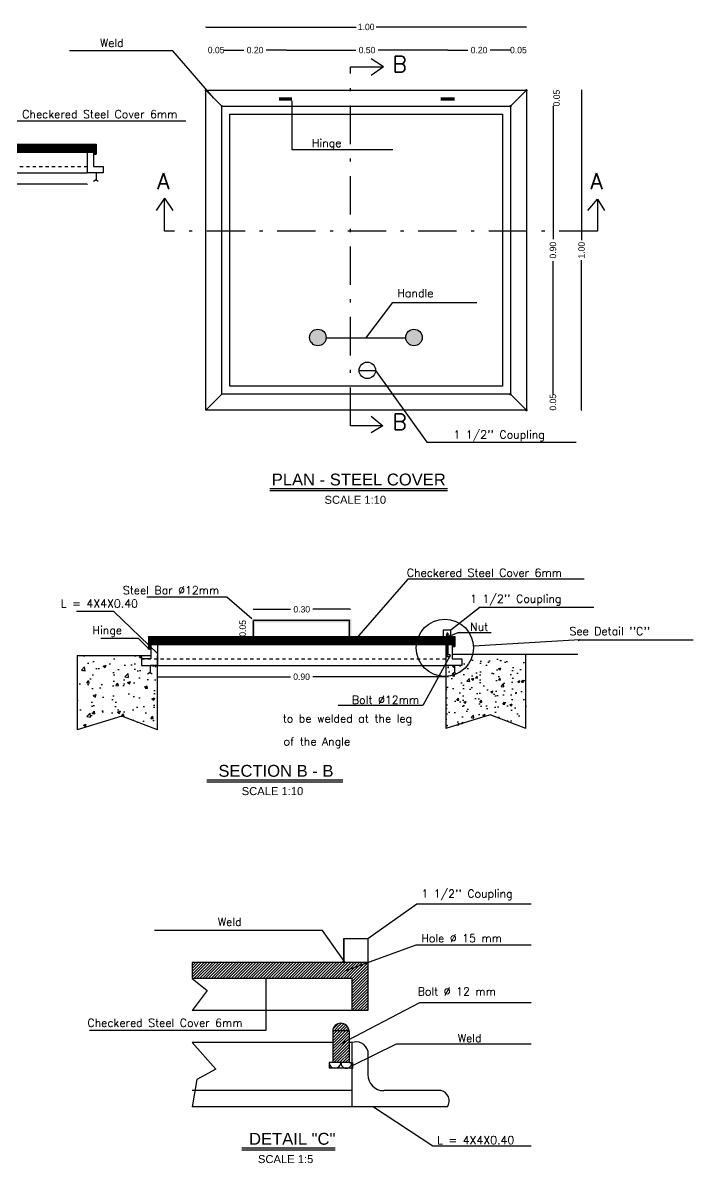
# Model space of a CAD drawing. Extents: x 151242 to 151523, y 158752 to 159354.
# Drawn here: x 151379.45 to 151400.36, y 158857.08 to 158892.7 of the extents above; entities that cross this region are included whole.
import ezdxf
from ezdxf.enums import TextEntityAlignment as Align

# ---------------------------------------------------------------- set-up
doc = ezdxf.new("R2010")
doc.units = 0
doc.header["$LTSCALE"] = 3
doc.header["$MEASUREMENT"] = 0
doc.header["$PDMODE"] = 2
doc.header["$PDSIZE"] = 0.03
doc.linetypes.add('DASHED', pattern=[0.75, 0.5, -0.25])
doc.linetypes.add('STRICHPUNKT2', pattern=[0.7, 0.4, -0.15, 0, -0.15])
doc.layers.get('0').update_dxf_attribs({"linetype": 'CONTINUOUS'})
doc.layers.get('DEFPOINTS').update_dxf_attribs({"linetype": 'CONTINUOUS'})
doc.layers.add('4', color=12, linetype='CONTINUOUS')
doc.styles.add('FUTURA', font='SAS_____.PFB')
doc.styles.add('ROMANS', font='romans.shx')
doc.dimstyles.new('1.10', dxfattribs={"dimtxt": 0.2, "dimasz": 0.01, "dimexe": 0, "dimexo": 0, "dimgap": 0.08, "dimtad": 0, "dimlfac": 0.1, "dimzin": 0, "dimdsep": 46, "dimtxsty": 'Standard', "dimblk1": 'OBLIQUE', "dimblk2": 'OBLIQUE', "dimsah": 1, "dimcen": 0, "dimse1": 1, "dimse2": 1, "dimclrd": 256, "dimclre": 256, "dimclrt": 4, "dimadec": 0, "dimazin": 0, "dimtfac": 5.555556, "dimtix": 1, "dimtofl": 0, "dimtmove": 2, "dimatfit": 3, "dimldrblk": 'OBLIQUE', "dimfxl": 1, "dimtolj": 1, "dimtzin": 0, "dimarcsym": 0})

# ---------------------------------------------------------------- blocks, each defined once
blk = doc.blocks.new('_OBLIQUE')
at = {"color": 0, "linetype": 'ByBlock'}
blk.add_line((-0.5, -0.5), (0.5, 0.5), dxfattribs=at)
blk = doc.blocks.new('*D104')
at = {"layer": '4', "lineweight": -2, "ltscale": 10, "transparency": 16777216}
for p, q in [((151385.16, 158892.565), (151389.847, 158892.565)), ((151395.16, 158892.565), (151390.474, 158892.565))]:
    blk.add_line(p, q, dxfattribs=at)
at = {"layer": 'DEFPOINTS', "color": 0, "ltscale": 10, "transparency": 16777216}
for p in [(151385.16, 158892.565), (151385.16, 158890.595), (151395.16, 158890.595)]:
    blk.add_point(p, dxfattribs=at)
at = {"layer": '4', "lineweight": -2, "ltscale": 10, "transparency": 16777216, "xscale": 0.01, "yscale": 0.01, "zscale": 0.01, "rotation": 180}
blk.add_blockref('_OBLIQUE', (151385.16, 158892.565), dxfattribs=at)
at = {"layer": '4', "lineweight": -2, "ltscale": 10, "transparency": 16777216, "xscale": 0.01, "yscale": 0.01, "zscale": 0.01}
blk.add_blockref('_OBLIQUE', (151395.16, 158892.565), dxfattribs=at)
at = {"layer": '4', "color": 4, "ltscale": 10, "transparency": 16777216, "insert": (151390.16, 158892.565), "char_height": 0.2, "attachment_point": 5}
blk.add_mtext('\\A1;1.00', dxfattribs=at)
blk = doc.blocks.new('*D105')
at = {"layer": 'DEFPOINTS', "color": 0, "ltscale": 10, "transparency": 16777216}
for p in [(151394.66, 158891.844), (151395.16, 158890.595), (151394.66, 158890.095)]:
    blk.add_point(p, dxfattribs=at)
at = {"layer": '4', "color": 4, "ltscale": 10, "transparency": 16777216, "insert": (151394.91, 158891.844), "char_height": 0.2, "attachment_point": 5}
blk.add_mtext('\\A1;0.05', dxfattribs=at)
blk = doc.blocks.new('*D106')
at = {"layer": '4', "lineweight": -2, "ltscale": 10, "transparency": 16777216}
for p, q in [((151392.703, 158891.844), (151393.335, 158891.844)), ((151394.66, 158891.844), (151394.028, 158891.844))]:
    blk.add_line(p, q, dxfattribs=at)
at = {"layer": 'DEFPOINTS', "color": 0, "ltscale": 10, "transparency": 16777216}
for p in [(151392.703, 158891.844), (151392.703, 158890.264), (151394.66, 158890.095)]:
    blk.add_point(p, dxfattribs=at)
at = {"layer": '4', "lineweight": -2, "ltscale": 10, "transparency": 16777216, "xscale": 0.01, "yscale": 0.01, "zscale": 0.01, "rotation": 180}
blk.add_blockref('_OBLIQUE', (151392.703, 158891.844), dxfattribs=at)
at = {"layer": '4', "lineweight": -2, "ltscale": 10, "transparency": 16777216, "xscale": 0.01, "yscale": 0.01, "zscale": 0.01}
blk.add_blockref('_OBLIQUE', (151394.66, 158891.844), dxfattribs=at)
at = {"layer": '4', "color": 4, "ltscale": 10, "transparency": 16777216, "insert": (151393.682, 158891.844), "char_height": 0.2, "attachment_point": 5}
blk.add_mtext('\\A1;0.20', dxfattribs=at)
blk = doc.blocks.new('*D107')
at = {"layer": '4', "lineweight": -2, "ltscale": 10, "transparency": 16777216}
for p, q in [((151387.672, 158891.844), (151389.84, 158891.844)), ((151392.703, 158891.844), (151390.534, 158891.844))]:
    blk.add_line(p, q, dxfattribs=at)
at = {"layer": 'DEFPOINTS', "color": 0, "ltscale": 10, "transparency": 16777216}
for p in [(151387.672, 158891.844), (151387.672, 158890.264), (151392.703, 158890.264)]:
    blk.add_point(p, dxfattribs=at)
at = {"layer": '4', "lineweight": -2, "ltscale": 10, "transparency": 16777216, "xscale": 0.01, "yscale": 0.01, "zscale": 0.01, "rotation": 180}
blk.add_blockref('_OBLIQUE', (151387.672, 158891.844), dxfattribs=at)
at = {"layer": '4', "lineweight": -2, "ltscale": 10, "transparency": 16777216, "xscale": 0.01, "yscale": 0.01, "zscale": 0.01}
blk.add_blockref('_OBLIQUE', (151392.703, 158891.844), dxfattribs=at)
at = {"layer": '4', "color": 4, "ltscale": 10, "transparency": 16777216, "insert": (151390.187, 158891.844), "char_height": 0.2, "attachment_point": 5}
blk.add_mtext('\\A1;0.50', dxfattribs=at)
blk = doc.blocks.new('*D108')
at = {"layer": '4', "lineweight": -2, "ltscale": 10, "transparency": 16777216}
for p, q in [((151385.712, 158891.844), (151386.345, 158891.844)), ((151387.672, 158891.844), (151387.038, 158891.844))]:
    blk.add_line(p, q, dxfattribs=at)
at = {"layer": 'DEFPOINTS', "color": 0, "ltscale": 10, "transparency": 16777216}
for p in [(151385.712, 158891.844), (151387.672, 158890.264), (151385.712, 158890.095)]:
    blk.add_point(p, dxfattribs=at)
at = {"layer": '4', "lineweight": -2, "ltscale": 10, "transparency": 16777216, "xscale": 0.01, "yscale": 0.01, "zscale": 0.01, "rotation": 180}
blk.add_blockref('_OBLIQUE', (151385.712, 158891.844), dxfattribs=at)
at = {"layer": '4', "lineweight": -2, "ltscale": 10, "transparency": 16777216, "xscale": 0.01, "yscale": 0.01, "zscale": 0.01}
blk.add_blockref('_OBLIQUE', (151387.672, 158891.844), dxfattribs=at)
at = {"layer": '4', "color": 4, "ltscale": 10, "transparency": 16777216, "insert": (151386.692, 158891.844), "char_height": 0.2, "attachment_point": 5}
blk.add_mtext('\\A1;0.20', dxfattribs=at)
blk = doc.blocks.new('*D109')
at = {"layer": 'DEFPOINTS', "color": 0, "ltscale": 10, "transparency": 16777216}
for p in [(151385.245, 158891.844), (151385.245, 158890.095), (151385.712, 158890.095)]:
    blk.add_point(p, dxfattribs=at)
at = {"layer": '4', "color": 4, "ltscale": 10, "transparency": 16777216, "insert": (151385.478, 158891.844), "char_height": 0.2, "attachment_point": 5}
blk.add_mtext('\\A1;0.05', dxfattribs=at)
blk = doc.blocks.new('*D110')
at = {"layer": 'DEFPOINTS', "color": 0, "ltscale": 10, "transparency": 16777216}
for p in [(151395.16, 158890.595), (151394.66, 158890.095), (151396.104, 158890.095)]:
    blk.add_point(p, dxfattribs=at)
at = {"layer": '4', "color": 4, "ltscale": 10, "transparency": 16777216, "insert": (151396.104, 158890.345), "char_height": 0.2, "attachment_point": 5, "rotation": 90}
blk.add_mtext('\\A1;0.05', dxfattribs=at)
blk = doc.blocks.new('*D111')
at = {"layer": '4', "lineweight": -2, "ltscale": 10, "transparency": 16777216}
for p, q in [((151395.99, 158890.095), (151395.99, 158885.941)), ((151395.99, 158881.095), (151395.99, 158885.248))]:
    blk.add_line(p, q, dxfattribs=at)
at = {"layer": 'DEFPOINTS', "color": 0, "ltscale": 10, "transparency": 16777216}
for p in [(151394.66, 158890.095), (151394.66, 158881.095), (151395.99, 158881.095)]:
    blk.add_point(p, dxfattribs=at)
at = {"layer": '4', "lineweight": -2, "ltscale": 10, "transparency": 16777216, "xscale": 0.01, "yscale": 0.01, "zscale": 0.01}
for p, rotation in [((151395.99, 158890.095), 90), ((151395.99, 158881.095), 270)]:
    blk.add_blockref('_OBLIQUE', p, dxfattribs=dict(at, rotation=rotation))
at = {"layer": '4', "color": 4, "ltscale": 10, "transparency": 16777216, "insert": (151395.99, 158885.595), "char_height": 0.2, "attachment_point": 5, "rotation": 90}
blk.add_mtext('\\A1;0.90', dxfattribs=at)
blk = doc.blocks.new('*D112')
at = {"layer": 'DEFPOINTS', "color": 0, "ltscale": 10, "transparency": 16777216}
for p in [(151394.66, 158881.095), (151394.66, 158880.595), (151395.99, 158880.595)]:
    blk.add_point(p, dxfattribs=at)
at = {"layer": '4', "color": 4, "ltscale": 10, "transparency": 16777216, "insert": (151395.99, 158880.845), "char_height": 0.2, "attachment_point": 5, "rotation": 90}
blk.add_mtext('\\A1;0.05', dxfattribs=at)
blk = doc.blocks.new('*D113')
at = {"layer": '4', "lineweight": -2, "ltscale": 10, "transparency": 16777216}
for p, q in [((151396.88, 158890.595), (151396.88, 158885.908)), ((151396.88, 158880.595), (151396.88, 158885.281))]:
    blk.add_line(p, q, dxfattribs=at)
at = {"layer": 'DEFPOINTS', "color": 0, "ltscale": 10, "transparency": 16777216}
for p in [(151394.229, 158890.595), (151396.88, 158890.595), (151394.229, 158880.595)]:
    blk.add_point(p, dxfattribs=at)
at = {"layer": '4', "lineweight": -2, "ltscale": 10, "transparency": 16777216, "xscale": 0.01, "yscale": 0.01, "zscale": 0.01}
for p, rotation in [((151396.88, 158890.595), 90), ((151396.88, 158880.595), 270)]:
    blk.add_blockref('_OBLIQUE', p, dxfattribs=dict(at, rotation=rotation))
at = {"layer": '4', "color": 4, "ltscale": 10, "transparency": 16777216, "insert": (151396.88, 158885.595), "char_height": 0.2, "attachment_point": 5, "rotation": 90}
blk.add_mtext('\\A1;1.00', dxfattribs=at)
blk = doc.blocks.new('*D114')
at = {"layer": '4', "lineweight": -2, "transparency": 16777216}
for p, q in [((151383.644, 158872.272), (151387.798, 158872.272)), ((151392.644, 158872.272), (151388.491, 158872.272))]:
    blk.add_line(p, q, dxfattribs=at)
at = {"layer": 'DEFPOINTS', "color": 0, "transparency": 16777216}
for p in [(151383.644, 158872.272), (151383.644, 158871.364), (151392.644, 158871.364)]:
    blk.add_point(p, dxfattribs=at)
at = {"layer": '4', "lineweight": -2, "transparency": 16777216, "xscale": 0.01, "yscale": 0.01, "zscale": 0.01, "rotation": 180}
blk.add_blockref('_OBLIQUE', (151383.644, 158872.272), dxfattribs=at)
at = {"layer": '4', "lineweight": -2, "transparency": 16777216, "xscale": 0.01, "yscale": 0.01, "zscale": 0.01}
blk.add_blockref('_OBLIQUE', (151392.644, 158872.272), dxfattribs=at)
at = {"layer": '4', "color": 4, "transparency": 16777216, "insert": (151388.144, 158872.272), "char_height": 0.2, "attachment_point": 5}
blk.add_mtext('\\A1;0.90', dxfattribs=at)
blk = doc.blocks.new('*D115')
at = {"layer": 'DEFPOINTS', "color": 0, "ltscale": 10, "transparency": 16777216}
for p in [(151386.307, 158874.04), (151386.594, 158874.04), (151386.594, 158873.527)]:
    blk.add_point(p, dxfattribs=at)
at = {"layer": '4', "color": 4, "ltscale": 10, "transparency": 16777216, "insert": (151386.307, 158873.783), "char_height": 0.2, "attachment_point": 5, "rotation": 90}
blk.add_mtext('\\A1;0.05', dxfattribs=at)
blk = doc.blocks.new('*D116')
at = {"layer": '4', "lineweight": -2, "ltscale": 10, "transparency": 16777216}
for p, q in [((151386.637, 158874.378), (151387.803, 158874.378)), ((151389.662, 158874.378), (151388.496, 158874.378))]:
    blk.add_line(p, q, dxfattribs=at)
at = {"layer": 'DEFPOINTS', "color": 0, "ltscale": 10, "transparency": 16777216}
for p in [(151389.662, 158874.378), (151386.637, 158874.077), (151389.662, 158874.077)]:
    blk.add_point(p, dxfattribs=at)
at = {"layer": '4', "lineweight": -2, "ltscale": 10, "transparency": 16777216, "xscale": 0.01, "yscale": 0.01, "zscale": 0.01, "rotation": 180}
blk.add_blockref('_OBLIQUE', (151386.637, 158874.378), dxfattribs=at)
at = {"layer": '4', "lineweight": -2, "ltscale": 10, "transparency": 16777216, "xscale": 0.01, "yscale": 0.01, "zscale": 0.01}
blk.add_blockref('_OBLIQUE', (151389.662, 158874.378), dxfattribs=at)
at = {"layer": '4', "color": 4, "ltscale": 10, "transparency": 16777216, "insert": (151388.149, 158874.378), "char_height": 0.2, "attachment_point": 5}
blk.add_mtext('\\A1;0.30', dxfattribs=at)
blk = doc.blocks.new('*D117')
at = {"layer": '4', "lineweight": -2, "ltscale": 10, "transparency": 16777216}
for p, q in [((151372.455, 158887.653), (151376.609, 158887.653)), ((151381.455, 158887.653), (151377.302, 158887.653))]:
    blk.add_line(p, q, dxfattribs=at)
at = {"layer": 'DEFPOINTS', "color": 0, "ltscale": 10, "transparency": 16777216}
for p in [(151372.455, 158888.01), (151381.455, 158888.01), (151372.455, 158887.653)]:
    blk.add_point(p, dxfattribs=at)
at = {"layer": '4', "lineweight": -2, "ltscale": 10, "transparency": 16777216, "xscale": 0.01, "yscale": 0.01, "zscale": 0.01, "rotation": 180}
blk.add_blockref('_OBLIQUE', (151372.455, 158887.653), dxfattribs=at)
at = {"layer": '4', "lineweight": -2, "ltscale": 10, "transparency": 16777216, "xscale": 0.01, "yscale": 0.01, "zscale": 0.01}
blk.add_blockref('_OBLIQUE', (151381.455, 158887.653), dxfattribs=at)
at = {"layer": '4', "color": 4, "ltscale": 10, "transparency": 16777216, "insert": (151376.955, 158887.653), "char_height": 0.2, "attachment_point": 5}
blk.add_mtext('\\A1;0.90', dxfattribs=at)

msp = doc.modelspace()

# ---------------------------------------------------------------- hatches: boundary and pattern name
at = {"layer": '4'}
h = msp.add_hatch(dxfattribs=at)
h.set_pattern_fill('ANSI31', color=8, scale=0.01, style=0)
h.set_pattern_definition([(45, (150818.911773, 158522.74432), (-0.0224506403, 0.0224506403), [])])
h.paths.add_polyline_path([(151381.655, 158888.66), (151381.655, 158888.596), (151381.737, 158888.596), (151381.737, 158888.91), (151372.174, 158888.91), (151372.174, 158888.596), (151372.255, 158888.596), (151372.255, 158888.66)])
h = msp.add_hatch(color=256, dxfattribs=at)
h.paths.add_polyline_path([(151391.91, 158882.868, 1), (151391.394, 158882.868, 1)])
h.paths.add_polyline_path([(151388.91, 158882.868, 1), (151388.394, 158882.868, 1)])
h = msp.add_hatch(dxfattribs=at)
h.set_pattern_fill('ANSI31', color=8, scale=0.01, style=0)
h.set_pattern_definition([(45, (150830.1007, 158507.360734), (-0.0224506403, 0.0224506403), [])])
h.paths.add_polyline_path([(151392.844, 158873.277), (151392.844, 158873.213), (151392.926, 158873.213), (151392.926, 158873.527), (151383.363, 158873.527), (151383.363, 158873.213), (151383.444, 158873.213), (151383.444, 158873.277)])
h = msp.add_hatch(dxfattribs=at)
h.set_pattern_fill('ANSI37', color=0, scale=0.003, style=0)
h.set_pattern_definition([(45, (150830.320588, 158517.092407), (-0.00673519209, 0.00673519209), []), (135, (150830.320588, 158517.092407), (-0.00673519209, -0.00673519209), [])])
h.paths.add_polyline_path([(151392.805, 158873.565), (151392.769, 158873.565), (151392.769, 158873.527), (151392.805, 158873.527)])
for color, points in [(0, [(151383.451, 158873.17, 1), (151383.353, 158873.17, 1)]), (256, [(151389.459, 158863.365, 1), (151389.424, 158863.365, 1)])]:
    msp.add_hatch(color=color, dxfattribs=at).paths.add_polyline_path(points)
h = msp.add_hatch(dxfattribs=at)
h.set_pattern_fill('AR-CONC', color=8, scale=0.005, style=0)
h.set_pattern_definition([(50, (150830.3206, 158517.0924), (0.91092334, -0.0796954), [0.09525, -1.04775]), (355, (150830.3206, 158517.0924), (-0.1762141, 0.9552832), [0.0762, -0.8382]), (100.451, (150830.3965, 158517.0858), (0.7347125, 0.8755834), [0.08095, -0.89045]), (46.1842, (150830.3206, 158517.3464), (1.3553952, -0.2102116), [0.142875, -1.571625]), (96.6356, (150830.4335, 158517.3289), (1.1870212, 1.2371278), [0.121425, -1.335675]), (351.184, (150830.3206, 158517.3464), (1.187023, 1.2371256), [0.1143, -1.2573]), (21, (150830.4476, 158517.2829), (0.7580744, -0.5113276), [0.09525, -1.04775]), (326, (150830.4476, 158517.2829), (0.3090101, 0.9209398), [0.0762, -0.8382]), (71.4514, (150830.5108, 158517.2403), (1.0670825, 0.4096143), [0.08095, -0.89045]), (37.5, (150830.3206, 158517.0924), (0.01544302, 0.4227752), [0, -0.82804, 0, -0.8509, 0, -0.841375]), (7.5, (150830.3206, 158517.0924), (0.3340983, 0.50090287), [0, -0.48514, 0, -0.80899, 0, -0.320675]), (327.5, (150830.03738, 158517.0924), (0.67795298, -0.02864372), [0, -0.3175, 0, -0.9906, 0, -1.31445]), (317.5, (150829.9104, 158517.0924), (0.7406459, 0.12713246), [0, -0.41275, 0, -0.65786, 0, -0.93345])])
h.paths.add_polyline_path([(151382.531, 158871.043), (151383.644, 158870.618), (151383.644, 158872.627), (151383.144, 158872.627), (151383.144, 158872.827), (151383.444, 158872.827), (151383.444, 158872.936), (151381.144, 158872.936), (151381.144, 158870.618)])
h = msp.add_hatch(dxfattribs=at)
h.set_pattern_fill('AR-CONC', color=8, scale=0.1, style=0)
h.set_pattern_definition([(50, (151205.7905, 159159.52115), (0.7172602, -0.0627521), [0.075, -0.825]), (355, (151205.7905, 159159.52115), (-0.1387513, 0.7521921), [0.06, -0.66]), (100.4514, (151205.8503, 159159.5159), (0.5785094, 0.6894395), [0.0637402, -0.7011421]), (46.1842, (151205.7905, 159159.72115), (1.067241, -0.165519), [0.1125, -1.2375]), (96.6356, (151205.8794, 159159.7074), (0.9346627, 0.974118), [0.0956103, -1.051713]), (351.1842, (151205.7905, 159159.7212), (0.934662, 0.9741186), [0.09, -0.99]), (21, (151205.8905, 159159.67115), (0.5969071, -0.4026189), [0.075, -0.825]), (326, (151205.8905, 159159.67115), (0.2433153, 0.72515), [0.06, -0.66]), (71.4514, (151205.94024, 159159.6376), (0.8402226, 0.3225305), [0.0637402, -0.7011421]), (37.5, (151205.7905, 159159.52115), (0.01215986, 0.33289385), [0, -0.652, 0, -0.67, 0, -0.6625]), (7.5, (151205.7905, 159159.52115), (0.26306954, 0.3944117), [0, -0.382, 0, -0.637, 0, -0.2525]), (327.5, (151205.5675, 159159.52115), (0.53382244, -0.02255487), [0, -0.25, 0, -0.78, 0, -1.035]), (317.5, (151205.4675, 159159.52115), (0.5831862, 0.100105), [0, -0.325, 0, -0.518, 0, -0.735])])
h.paths.add_polyline_path([(151395.144, 158872.827), (151393.144, 158872.827), (151393.144, 158872.627), (151392.644, 158872.627), (151392.644, 158870.656), (151394.031, 158871.08), (151395.144, 158870.656)])
h = msp.add_hatch(dxfattribs=at)
h.set_pattern_fill('ANSI31', color=0, scale=0.02, style=0)
h.set_pattern_definition([(45, (150249.1604, 158161.86975), (-0.0449012806, 0.0449012806), [])])
h.paths.add_polyline_path([(151384.731, 158863.345), (151384.731, 158862.845), (151389.711, 158862.845), (151389.711, 158861.845), (151390.211, 158861.845), (151390.211, 158863.345)])
h = msp.add_hatch(dxfattribs=at)
h.set_pattern_fill('ANSI31', color=0, scale=0.02, style=0)
h.set_pattern_definition([(45, (140215.94552, 151963.05692), (-0.0449012806, 0.0449012806), [])])
h.paths.add_polyline_path([(151389.115, 158860.221), (151389.628, 158860.221), (151389.628, 158861.211), (151389.115, 158861.211)])
h.paths.add_polyline_path([(151389.628, 158861.211, 0.931746), (151389.115, 158861.211)])
h = msp.add_hatch(color=0, dxfattribs=at)
h.paths.add_polyline_path([(151389.722, 158860.221), (151389.718, 158860.221), (151389.718, 158860.038), (151389.722, 158860.038)])
h.paths.add_polyline_path([(151389.712, 158860.038), (151389.718, 158860.038), (151389.718, 158860.221), (151389.712, 158860.22)])
h = msp.add_hatch(color=0, dxfattribs=at)
h.paths.add_polyline_path([(151389.734, 158860.221), (151389.73, 158860.221), (151389.73, 158860.038), (151389.734, 158860.038)])
h.paths.add_polyline_path([(151389.724, 158860.038), (151389.73, 158860.038), (151389.73, 158860.221), (151389.724, 158860.22)])

# ---------------------------------------------------------------- linework, layer by layer
at = {"layer": '4', "color": 8}
for p, q in [((151384.123, 158891.824), (151380.902, 158891.824)), ((151385.41, 158890.345), (151384.123, 158891.824)), ((151387.841, 158890.264), (151387.841, 158888.741)), ((151384.532, 158889.627), (151379.029, 158889.627)), ((151385.91, 158889.845), (151394.41, 158889.845)), ((151385.91, 158881.345), (151385.91, 158889.845)), ((151394.41, 158889.845), (151394.41, 158881.345)), ((151387.841, 158888.741), (151390.989, 158888.741)), ((151390.152, 158882.845), (151390.989, 158883.96)), ((151390.989, 158883.96), (151393.617, 158883.96)), ((151390.453, 158881.841), (151392.049, 158879.602)), ((151394.41, 158881.345), (151385.91, 158881.345)), ((151392.049, 158879.602), (151396.711, 158879.602)), ((151391.459, 158875.318), (151389.859, 158873.475)), ((151396.961, 158875.318), (151391.459, 158875.318)), ((151385.813, 158874.759), (151383.316, 158874.759)), ((151386.594, 158874.077), (151385.813, 158874.759)), ((151382.289, 158874.309), (151381.118, 158874.309)), ((151383.644, 158872.998), (151382.289, 158874.309)), ((151393.721, 158874.444), (151392.805, 158873.727)), ((151393.721, 158874.444), (151395.635, 158874.444)), ((151395.635, 158874.444), (151397.262, 158874.444)), ((151392.805, 158873.565), (151393.034, 158873.655)), ((151393.034, 158873.655), (151394.06, 158873.655)), ((151383.051, 158873.462), (151381.879, 158873.462)), ((151383.353, 158873.17), (151383.051, 158873.462)), ((151396.823, 158873.43), (151393.508, 158873.229)), ((151396.823, 158873.43), (151396.775, 158873.392)), ((151396.823, 158873.43), (151398.738, 158873.43)), ((151398.738, 158873.43), (151400.364, 158873.43)), ((151383.836, 158872.812), (151383.821, 158872.827)), ((151392.779, 158872.931), (151391.933, 158871.374)), ((151391.933, 158871.374), (151389.288, 158871.374)), ((151390.211, 158864.095), (151391.745, 158865.176)), ((151391.745, 158865.176), (151395.307, 158865.176)), ((151388.794, 158864.352), (151383.552, 158864.352)), ((151389.52, 158863.095), (151391.716, 158863.9)), ((151391.716, 158863.9), (151395.307, 158863.9)), ((151387.025, 158862.845), (151387.025, 158861.22)), ((151389.371, 158860.803), (151391.832, 158862.103)), ((151391.832, 158862.103), (151395.307, 158862.103)), ((151387.025, 158861.22), (151381.523, 158861.22)), ((151389.734, 158860.129), (151391.106, 158860.804)), ((151391.106, 158860.804), (151395.307, 158860.804)), ((151390.386, 158858.845), (151392.241, 158857.626)), ((151392.241, 158857.626), (151395.307, 158857.626))]:
    msp.add_line(p, q, dxfattribs=at)
at = {"layer": '4', "color": 0}
for p, q in [((151385.16, 158890.595), (151385.66, 158890.095)), ((151385.16, 158880.595), (151385.16, 158890.595)), ((151385.16, 158890.595), (151395.16, 158890.595)), ((151395.16, 158890.595), (151394.66, 158890.095)), ((151395.16, 158890.595), (151395.16, 158880.595)), ((151385.66, 158890.095), (151394.66, 158890.095)), ((151385.66, 158881.095), (151385.66, 158890.095)), ((151394.66, 158890.095), (151394.66, 158881.095)), ((151372.174, 158888.91), (151381.737, 158888.91)), ((151381.737, 158888.91), (151381.737, 158888.596)), ((151372.255, 158888.66), (151381.655, 158888.66)), ((151381.455, 158888.66), (151381.455, 158888.01)), ((151381.655, 158888.66), (151381.655, 158888.21)), ((151381.655, 158888.596), (151381.737, 158888.596)), ((151381.655, 158888.21), (151381.955, 158888.21)), ((151381.955, 158888.21), (151381.955, 158888.01)), ((151372.455, 158888.01), (151381.455, 158888.01)), ((151381.955, 158888.01), (151381.455, 158888.01)), ((151381.729, 158887.79), (151381.652, 158887.735)), ((151381.729, 158888.01), (151381.729, 158887.79)), ((151381.729, 158887.79), (151381.792, 158887.747)), ((151381.729, 158887.79), (151381.729, 158887.79)), ((151381.729, 158887.79), (151381.729, 158887.79)), ((151385.66, 158881.095), (151385.16, 158880.595)), ((151394.66, 158881.095), (151385.66, 158881.095)), ((151394.66, 158881.095), (151395.16, 158880.595)), ((151395.16, 158880.595), (151385.16, 158880.595)), ((151383.363, 158873.527), (151383.363, 158873.213)), ((151383.363, 158873.527), (151392.926, 158873.527)), ((151392.805, 158873.727), (151392.561, 158873.727)), ((151392.561, 158873.727), (151392.561, 158873.527)), ((151392.731, 158873.582), (151392.651, 158873.582)), ((151392.651, 158873.582), (151392.651, 158873.576)), ((151392.731, 158873.579), (151392.651, 158873.579)), ((151392.731, 158873.576), (151392.651, 158873.576)), ((151392.676, 158873.638), (151392.676, 158872.902)), ((151392.708, 158873.638), (151392.676, 158873.638)), ((151392.708, 158873.638), (151392.708, 158872.96)), ((151392.731, 158873.582), (151392.731, 158873.576)), ((151392.769, 158873.527), (151392.769, 158873.565)), ((151392.769, 158873.565), (151392.805, 158873.565)), ((151392.805, 158873.527), (151392.805, 158873.727)), ((151392.926, 158873.527), (151392.926, 158873.213)), ((151383.444, 158873.213), (151383.363, 158873.213)), ((151383.444, 158873.277), (151383.444, 158873.213)), ((151383.444, 158873.277), (151383.444, 158872.827)), ((151383.444, 158873.277), (151392.844, 158873.277)), ((151383.644, 158873.277), (151383.644, 158872.627)), ((151392.644, 158873.277), (151392.644, 158872.627)), ((151392.844, 158873.277), (151392.844, 158872.827)), ((151392.844, 158873.213), (151392.926, 158873.213)), ((151381.144, 158872.936), (151383.444, 158872.936)), ((151381.144, 158872.936), (151381.144, 158870.618)), ((151383.144, 158872.827), (151383.144, 158872.627)), ((151383.644, 158870.618), (151383.644, 158872.936)), ((151392.779, 158872.96), (151392.676, 158872.96)), ((151392.676, 158872.96), (151392.676, 158872.902)), ((151392.676, 158872.902), (151392.779, 158872.902)), ((151392.779, 158872.902), (151392.779, 158872.96)), ((151392.844, 158872.973), (151395.128, 158872.973)), ((151392.844, 158872.827), (151393.144, 158872.827)), ((151393.144, 158872.827), (151393.144, 158872.627)), ((151395.128, 158872.973), (151396.768, 158872.973)), ((151395.144, 158870.656), (151395.144, 158872.973)), ((151383.144, 158872.627), (151383.644, 158872.627)), ((151383.418, 158872.627), (151383.418, 158872.407)), ((151383.644, 158872.627), (151392.644, 158872.627)), ((151393.144, 158872.627), (151392.644, 158872.627)), ((151392.644, 158872.627), (151392.644, 158870.656)), ((151392.918, 158872.627), (151392.918, 158872.407)), ((151383.418, 158872.407), (151383.341, 158872.352)), ((151383.418, 158872.407), (151383.481, 158872.363)), ((151392.918, 158872.407), (151392.841, 158872.352)), ((151392.918, 158872.407), (151392.981, 158872.363)), ((151382.531, 158871.043), (151381.144, 158870.618)), ((151383.644, 158870.618), (151382.531, 158871.043)), ((151394.031, 158871.08), (151392.644, 158870.656)), ((151395.144, 158870.656), (151394.031, 158871.08)), ((151389.501, 158863.345), (151388.794, 158864.352)), ((151389.461, 158863.345), (151389.461, 158864.095)), ((151389.461, 158863.345), (151389.461, 158864.095)), ((151389.461, 158864.095), (151390.211, 158864.095)), ((151389.461, 158864.095), (151389.461, 158863.345)), ((151390.211, 158864.095), (151390.211, 158863.345)), ((151390.211, 158863.345), (151384.731, 158863.345)), ((151384.731, 158863.345), (151384.731, 158862.845)), ((151390.211, 158863.345), (151390.211, 158861.845)), ((151384.731, 158862.845), (151385.197, 158862.469)), ((151389.711, 158862.845), (151384.731, 158862.845)), ((151389.711, 158862.845), (151389.711, 158861.845)), ((151385.197, 158862.469), (151384.731, 158861.845)), ((151389.711, 158861.845), (151384.731, 158861.845)), ((151390.211, 158861.845), (151389.711, 158861.845)), ((151389.115, 158861.211), (151389.115, 158860.221)), ((151389.628, 158861.211), (151389.115, 158861.211)), ((151389.628, 158861.211), (151389.628, 158860.221)), ((151384.731, 158860.845), (151385.472, 158860.02)), ((151389.115, 158860.845), (151384.731, 158860.845)), ((151389.711, 158860.845), (151389.628, 158860.845)), ((151389.711, 158860.845), (151389.711, 158860.206)), ((151390.211, 158860.589), (151390.211, 158859.845)), ((151385.472, 158860.02), (151384.879, 158859.696)), ((151389.115, 158860.221), (151389.002, 158860.221)), ((151389.002, 158860.221), (151389.002, 158860.044)), ((151389.371, 158860.044), (151389.002, 158860.044)), ((151389.628, 158860.221), (151389.115, 158860.221)), ((151389.712, 158860.044), (151389.371, 158860.044)), ((151389.628, 158860.221), (151389.711, 158860.221)), ((151389.722, 158860.221), (151389.711, 158860.22)), ((151389.711, 158860.044), (151389.711, 158858.845)), ((151389.712, 158860.147), (151389.712, 158860.221)), ((151389.734, 158860.221), (151389.722, 158860.22)), ((151389.724, 158860.147), (151389.724, 158860.221)), ((151384.879, 158859.696), (151384.731, 158858.845)), ((151389.711, 158859.345), (151384.731, 158859.345)), ((151392.495, 158859.345), (151390.711, 158859.345)), ((151389.711, 158858.845), (151384.731, 158858.845)), ((151392.696, 158858.845), (151389.711, 158858.845))]:
    msp.add_line(p, q, dxfattribs=at)
at = {"layer": '4'}
for p, q in [((151381.655, 158888.66), (151381.655, 158888.596)), ((151391.395, 158882.845), (151388.909, 158882.845)), ((151389.937, 158881.841), (151390.453, 158881.841)), ((151387.158, 158878.152), (151392.7, 158878.152)), ((151387.158, 158878.087), (151392.7, 158878.087)), ((151389.644, 158874.027), (151386.644, 158874.027)), ((151386.644, 158873.527), (151386.644, 158874.027)), ((151389.644, 158873.527), (151389.644, 158874.027)), ((151389.644, 158873.527), (151389.644, 158874.027)), ((151392.611, 158873.527), (151392.755, 158873.527)), ((151392.805, 158873.527), (151392.769, 158873.527)), ((151392.805, 158873.565), (151392.805, 158873.527)), ((151383.353, 158873.17), (151383.353, 158873.17)), ((151383.644, 158873.277), (151383.644, 158872.627)), ((151392.844, 158873.277), (151392.844, 158873.213)), ((151383.444, 158872.827), (151383.144, 158872.827)), ((151383.644, 158872.627), (151383.418, 158872.627)), ((151392.918, 158872.407), (151392.918, 158872.407)), ((151392.918, 158872.407), (151392.918, 158872.407)), ((151385.184, 158869.054), (151389.433, 158869.054)), ((151385.184, 158868.988), (151389.433, 158868.988)), ((151389.722, 158860.038), (151389.711, 158860.038)), ((151389.712, 158860.044), (151389.712, 158860.044)), ((151389.734, 158860.038), (151389.722, 158860.038)), ((151389.724, 158860.044), (151389.724, 158860.044)), ((151386.281, 158857.562), (151389.197, 158857.562)), ((151386.281, 158857.496), (151389.197, 158857.496))]:
    msp.add_line(p, q, dxfattribs=at)
at = {"layer": '4', "color": 8, "linetype": 'DASHED', "ltscale": 0.03}
for p, q in [((151371.955, 158888.21), (151381.455, 158888.21)), ((151383.144, 158872.827), (151392.644, 158872.827))]:
    msp.add_line(p, q, dxfattribs=at)
at = {"layer": '4', "color": 5, "linetype": 'STRICHPUNKT2'}
for points in [[(151390.675, 158880.11), (151389.674, 158880.11), (151389.674, 158891.32), (151390.702, 158891.32), (151390.316, 158891.572)], [(151390.702, 158891.32), (151390.316, 158891.052)], [(151397.383, 158887.192), (151397.383, 158886.19), (151383.862, 158886.19), (151383.862, 158887.219), (151383.61, 158886.833)], [(151383.862, 158887.219), (151384.13, 158886.833)], [(151397.082, 158886.833), (151397.383, 158887.192), (151397.601, 158886.833)], [(151390.316, 158880.411), (151390.675, 158880.11), (151390.316, 158879.892)]]:
    msp.add_lwpolyline(points, dxfattribs=at)
at = {"layer": '4', "color": 0}
for points in [[(151389.712, 158860.221), (151389.712, 158860.038)], [(151389.718, 158860.221), (151389.718, 158860.038)], [(151389.722, 158860.221), (151389.722, 158860.038)], [(151389.724, 158860.221), (151389.724, 158860.038)], [(151389.73, 158860.221), (151389.73, 158860.038)], [(151389.734, 158860.221), (151389.734, 158860.038)]]:
    msp.add_lwpolyline(points, dxfattribs=at)
at = {"layer": '4'}
for centre, radius in [((151388.652, 158882.868), 0.258), ((151391.652, 158882.868), 0.258), ((151390.195, 158881.841), 0.258), ((151389.442, 158863.365), 0.0174)]:
    msp.add_circle(centre, radius, dxfattribs=at)
at = {"layer": '4', "color": 6}
msp.add_circle((151392.614, 158873.175), 0.896, dxfattribs=at)
at = {"layer": '4', "color": 0}
msp.add_circle((151383.402, 158873.17), 0.049, dxfattribs=at)
for centre, radius, start, end in [((151389.371, 158861.193), 0.257, 4.0471, 175.9529), ((151389.845, 158860.491), 0.378, 14.9274, 110.797), ((151389.187, 158860.229), 0.185, 182.5062, 353.3698), ((151389.541, 158860.213), 0.17, 177.4982, 2.5018), ((151390.711, 158859.845), 0.5, 180, 270), ((151392.424, 158859.026), 0.327, 326.4115, 77.3729)]:
    msp.add_arc(centre, radius, start, end, dxfattribs=at)
at = {"layer": '4', "color": 0, "linetype": 'ByBlock'}
for p in [(151385.16, 158890.595), (151395.16, 158890.595), (151395.16, 158890.595), (151385.66, 158890.095), (151394.66, 158890.095), (151394.66, 158890.095), (151394.66, 158881.095), (151395.16, 158880.595)]:
    msp.add_point(p, dxfattribs=at)
at = {"layer": '4'}
for points in [[(151387.841, 158890.264), (151387.841, 158890.364), (151387.442, 158890.264), (151387.442, 158890.364)], [(151392.925, 158890.264), (151392.925, 158890.364), (151392.481, 158890.264), (151392.481, 158890.364)], [(151394.66, 158887.555), (151394.66, 158886.767), (151394.66, 158887.555), (151394.66, 158886.767)]]:
    msp.add_trace(points, dxfattribs=at)
at = {"layer": '4', "color": 0}
for points in [[(151389.594, 158873.977), (151389.694, 158874.077), (151386.694, 158873.977), (151386.594, 158874.077)], [(151386.694, 158873.977), (151386.594, 158874.077), (151386.694, 158873.527), (151386.594, 158873.527)], [(151389.594, 158873.527), (151389.694, 158873.527), (151389.594, 158873.977), (151389.694, 158874.077)]]:
    msp.add_trace(points, dxfattribs=at)

# ---------------------------------------------------------------- texts
at = {"layer": '4', "color": 6, "linetype": 'Continuous', "style": 'ROMANS'}
for s, p in [('Weld', (151381.854, 158891.942)), ('Checkered Steel Cover 6mm', (151379.427, 158889.718)), ('Hinge', (151388.466, 158888.817)), ('Handle', (151391.134, 158884.127)), ("1 1/2'' Coupling", (151392.883, 158879.712)), ('Checkered Steel Cover 6mm', (151391.429, 158875.396)), ('Steel Bar %%C12mm', (151382.567, 158874.849)), ('L = 4X4X0.40', (151380.627, 158874.433)), ("1 1/2'' Coupling", (151393.403, 158874.585)), ('Hinge', (151381.619, 158873.601)), ('Nut', (151393.403, 158873.709)), ("See Detail ''C''", (151396.505, 158873.571)), ('Bolt %%C12mm', (151389.716, 158871.425)), ('to be welded at the leg', (151387.554, 158870.84)), ('of the Angle', (151387.581, 158870.127)), ("1 1/2'' Coupling", (151391.881, 158865.373)), ('Weld', (151385.533, 158864.492)), ('Hole %%C 15 mm', (151391.881, 158863.98)), ('Bolt %%C 12 mm', (151391.767, 158862.319)), ('Checkered Steel Cover 6mm', (151381.461, 158861.339)), ('Weld', (151393.021, 158860.862)), ('L = 4X4X0.40', (151392.37, 158857.676))]:
    msp.add_text(s, height=0.25, dxfattribs=at).set_placement(p)
at = {"layer": '4', "linetype": 'Continuous', "style": 'ROMANS'}
for s, p in [('B', (151390.98, 158891.153)), ('A', (151383.638, 158887.497)), ('A', (151397.159, 158887.497)), ('B', (151390.98, 158879.979))]:
    msp.add_text(s, height=0.5, dxfattribs=at).set_placement(p)
at = {"layer": '4', "color": 4, "style": 'FUTURA'}
for s, height, p in [('PLAN - STEEL COVER', 0.37014, (151389.929, 158878.247)), ('SECTION B - B', 0.37014, (151387.344, 158869.149)), ('DETAIL "C"', 0.3701, (151387.852, 158857.657))]:
    msp.add_text(s, height=height, dxfattribs=at).set_placement(p, align=Align.CENTER)
at = {"layer": '4', "style": 'FUTURA'}
for s, p in [('SCALE 1:10', (151388.86, 158877.674)), ('SCALE 1:10', (151386.275, 158868.575)), ('SCALE 1:5', (151386.783, 158857.083))]:
    msp.add_text(s, height=0.25, dxfattribs=at).set_placement(p)

# ---------------------------------------------------------------- dimensions: what is measured, and where the dimension line sits
at = {"layer": '4', "color": 8, "ltscale": 10}
for base, p1, p2, picture, middle in [((151385.16, 158892.565), (151395.16, 158890.595), (151385.16, 158890.595), '*D104', (151390.16, 158892.565)), ((151385.245, 158891.844), (151385.712, 158890.095), (151385.245, 158890.095), '*D109', (151385.478, 158891.844)), ((151385.712, 158891.844), (151387.672, 158890.264), (151385.712, 158890.095), '*D108', (151386.692, 158891.844)), ((151387.672, 158891.844), (151392.703, 158890.264), (151387.672, 158890.264), '*D107', (151390.187, 158891.844)), ((151392.703, 158891.844), (151394.66, 158890.095), (151392.703, 158890.264), '*D106', (151393.682, 158891.844)), ((151394.66, 158891.844), (151395.16, 158890.595), (151394.66, 158890.095), '*D105', (151394.91, 158891.844)), ((151372.455, 158887.653), (151381.455, 158888.01), (151372.455, 158888.01), '*D117', (151376.955, 158887.653)), ((151389.662, 158874.378), (151386.637, 158874.077), (151389.662, 158874.077), '*D116', (151388.149, 158874.378))]:
    dim = msp.add_linear_dim(base=base, p1=p1, p2=p2, dimstyle='1.10', dxfattribs=at)
    dim.commit()
    dim.dimension.update_dxf_attribs({"geometry": picture, "text_midpoint": middle})
for base, p1, p2, picture, middle in [((151396.88, 158890.595), (151394.229, 158880.595), (151394.229, 158890.595), '*D113', (151396.88, 158885.595)), ((151396.104, 158890.095), (151395.16, 158890.595), (151394.66, 158890.095), '*D110', (151396.104, 158890.345)), ((151395.99, 158881.095), (151394.66, 158890.095), (151394.66, 158881.095), '*D111', (151395.99, 158885.595)), ((151395.99, 158880.595), (151394.66, 158881.095), (151394.66, 158880.595), '*D112', (151395.99, 158880.845)), ((151386.307, 158874.04), (151386.594, 158873.527), (151386.594, 158874.04), '*D115', (151386.307, 158873.783))]:
    dim = msp.add_linear_dim(base=base, p1=p1, p2=p2, angle=90, dimstyle='1.10', dxfattribs=at)
    dim.commit()
    dim.dimension.update_dxf_attribs({"geometry": picture, "text_midpoint": middle})
at = {"layer": '4', "color": 0}
dim = msp.add_linear_dim(base=(151383.644, 158872.272), p1=(151392.644, 158871.364), p2=(151383.644, 158871.364), dimstyle='1.10', dxfattribs=at)
dim.commit()
dim.dimension.update_dxf_attribs({"geometry": '*D114', "text_midpoint": (151388.144, 158872.272)})

doc.saveas('drawing.dxf')
